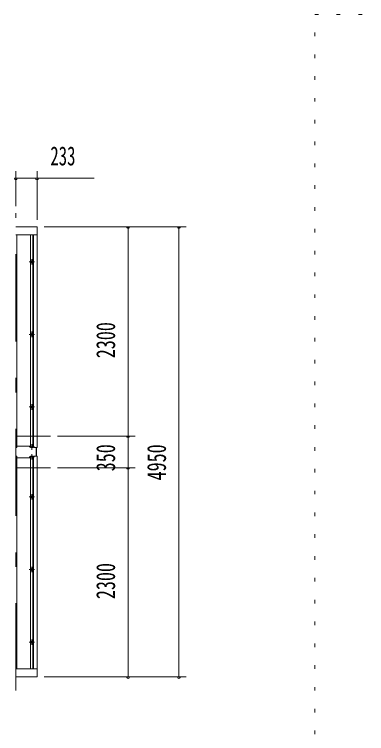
# Model space of a CAD drawing. Units: millimetres, scale not verified. Extents: x -35377 to 35394, y -16800 to 16800.
# Drawn here: x -15433 to -11556, y 8887 to 16800 of the extents above; entities that cross this region are included whole.
import ezdxf
from ezdxf.enums import TextEntityAlignment as Align

# ---------------------------------------------------------------- set-up
doc = ezdxf.new("R2010")
doc.units = ezdxf.units.MM
doc.header["$LTSCALE"] = 80
doc.linetypes.add('USER3', pattern=[24, 12, -5, 2, -5])
doc.linetypes.add('USER4', pattern=[3, 0.5, -2.5])
for name, color, linetype, lineweight in [('0-2_1-08BOLD', 7, 'Continuous', 18), ('0-3_1-28CENTER', 3, 'USER3', 18), ('0-4_1-48THIN', 4, 'Continuous', 18), ('0-5_1-58DIM', 3, 'Continuous', 18), ('0-D_F-E_J_ADD', 5, 'USER4', 18)]:
    doc.layers.add(name, color=color, linetype=linetype, lineweight=lineweight)
doc.styles.add('ＭＳ ゴシック', font='')
doc.styles.get('ＭＳ ゴシック').set_extended_font_data('MS Gothic')

msp = doc.modelspace()

# ---------------------------------------------------------------- linework, layer by layer
at = {"layer": '0-2_1-08BOLD'}
for p, q in [((-15184.13, 14374.04), (-15417.13, 14374.04)), ((-15194.13, 11938.12), (-15194.13, 12034.83)), ((-15189.13, 12034.83), (-15189.13, 11938.12)), ((-15417.13, 9598.91), (-15184.13, 9598.91))]:
    msp.add_line(p, q, dxfattribs=at)
for points in [[(-15417.13, 14461.47), (-15184.13, 14461.47), (-15184.13, 12034.83)], [(-15184.13, 12034.83), (-15224.13, 12034.83), (-15224.13, 14374.04)], [(-15224.13, 9598.91), (-15224.13, 11938.12), (-15184.13, 11938.12), (-15184.13, 9511.48), (-15417.13, 9511.48)]]:
    msp.add_lwpolyline(points, dxfattribs=at)
for centre in [(-15242.12, 14078.72), (-15242.12, 13279.68), (-15242.12, 12480.63), (-15242.12, 11492.32), (-15242.12, 10693.28), (-15242.12, 9894.23)]:
    msp.add_circle(centre, 10, dxfattribs=at)
for centre, start, end in [((-15242.12, 12030.08), 46.3961, 133.6039), ((-15242.12, 12051.08), 226.39838, 313.60162), ((-15242.12, 11921.87), 46.39838, 133.60162), ((-15242.12, 11942.88), 226.3961, 313.6039)]:
    msp.add_arc(centre, 14.5, start, end, dxfattribs=at)
at = {"layer": '0-3_1-28CENTER'}
for p, q in [((-15417.13, 9361.47), (-15417.13, 14611.48)), ((-15242.12, 14048.72), (-15242.12, 14108.72)), ((-15212.12, 14078.72), (-15272.13, 14078.72)), ((-15242.12, 13309.68), (-15242.12, 13249.68)), ((-15212.12, 13279.68), (-15272.13, 13279.68)), ((-15242.12, 12450.63), (-15242.12, 12510.62)), ((-15212.12, 12480.63), (-15272.13, 12480.63)), ((-15037.13, 12161.47), (-15417.13, 12161.47)), ((-15272.13, 12040.58), (-15212.12, 12040.58)), ((-15242.12, 12070.58), (-15242.12, 12010.58)), ((-15242.12, 11962.37), (-15242.12, 11902.38)), ((-15212.12, 11932.37), (-15272.13, 11932.37)), ((-15417.13, 11811.47), (-15037.13, 11811.47)), ((-15272.13, 11492.32), (-15212.12, 11492.32)), ((-15242.12, 11522.32), (-15242.12, 11462.32)), ((-15212.12, 10693.28), (-15272.13, 10693.28)), ((-15242.12, 10723.28), (-15242.12, 10663.27)), ((-15272.13, 9894.23), (-15212.12, 9894.23)), ((-15242.12, 9924.23), (-15242.12, 9864.24))]:
    msp.add_line(p, q, dxfattribs=at)
at = {"layer": '0-4_1-48THIN'}
for p, q in [((-15404.62, 12034.83), (-15404.62, 14374.04)), ((-15229.62, 14374.04), (-15229.62, 12034.83)), ((-15404.62, 12034.83), (-15417.13, 12034.83)), ((-15254.62, 12049.83), (-15404.62, 12049.83)), ((-15229.62, 12049.83), (-15224.13, 12049.83)), ((-15404.62, 11923.12), (-15254.62, 11923.12)), ((-15254.62, 11938.12), (-15254.62, 9598.91)), ((-15229.62, 11923.12), (-15224.13, 11923.12))]:
    msp.add_line(p, q, dxfattribs=at)
for points in [[(-15229.62, 12034.83), (-15254.62, 12034.83), (-15254.62, 14374.04)], [(-15404.62, 9598.91), (-15404.62, 11938.12), (-15417.13, 11938.12)], [(-15229.62, 9598.91), (-15229.62, 11938.12), (-15254.62, 11938.12)]]:
    msp.add_lwpolyline(points, dxfattribs=at)
at = {"layer": '0-5_1-58DIM'}
for p, q in [((-15417.13, 14691.48), (-15417.13, 15076.48)), ((-15184.13, 15076.48), (-15184.13, 14541.47)), ((-15401.13, 14996.48), (-15433.13, 14996.48)), ((-15417.13, 14996.48), (-15184.13, 14996.48)), ((-15168.13, 14996.48), (-15200.13, 14996.48)), ((-15184.13, 14996.48), (-14556.13, 14996.48)), ((-15104.13, 14461.47), (-13542.12, 14461.47)), ((-14166.12, 14461.47), (-14198.12, 14461.47)), ((-14182.12, 12161.47), (-14182.12, 14461.47)), ((-13606.12, 14461.47), (-13638.12, 14461.47)), ((-13622.12, 9511.48), (-13622.12, 14461.47)), ((-14102.12, 12161.47), (-14957.13, 12161.47)), ((-14166.12, 12161.47), (-14198.12, 12161.47)), ((-14182.12, 11811.47), (-14182.12, 12161.47)), ((-14957.13, 11811.47), (-14102.12, 11811.47)), ((-14166.12, 11811.47), (-14198.12, 11811.47)), ((-14182.12, 9511.48), (-14182.12, 11811.47)), ((-13542.12, 9511.48), (-15104.13, 9511.48)), ((-14166.12, 9511.48), (-14198.12, 9511.48)), ((-13606.12, 9511.48), (-13638.12, 9511.48))]:
    msp.add_line(p, q, dxfattribs=at)
for centre in [(-15417.13, 14996.48), (-15184.13, 14996.48), (-14182.12, 14461.47), (-13622.12, 14461.47), (-14182.12, 12161.47), (-14182.12, 11811.47), (-14182.12, 9511.48), (-13622.12, 9511.48)]:
    msp.add_arc(centre, 16, 180, 0, dxfattribs=at)
at = {"layer": '0-D_F-E_J_ADD'}
msp.add_lwpolyline([(35393.96, -16800), (-12126.04, -16800), (-12126.04, 16800), (35393.96, 16800)], close=True, dxfattribs=at)

# ---------------------------------------------------------------- texts
at = {"layer": '0-5_1-58DIM', "color": 7, "style": 'ＭＳ ゴシック', "width": 0.65}
msp.add_text('233', height=208.4, dxfattribs=at).set_placement((-15037.21, 15076.48), align=Align.BOTTOM_LEFT)
at = {"layer": '0-5_1-58DIM', "color": 7, "style": 'ＭＳ ゴシック', "width": 0.7}
for s, p in [('2300', (-14262.12, 13017.18)), ('350', (-14262.12, 11773.24)), ('4950', (-13702.12, 11672.94)), ('2300', (-14262.12, 10367.18))]:
    msp.add_text(s, height=208.4, rotation=90, dxfattribs=at).set_placement(p, align=Align.BOTTOM_LEFT)

doc.saveas('drawing.dxf')
